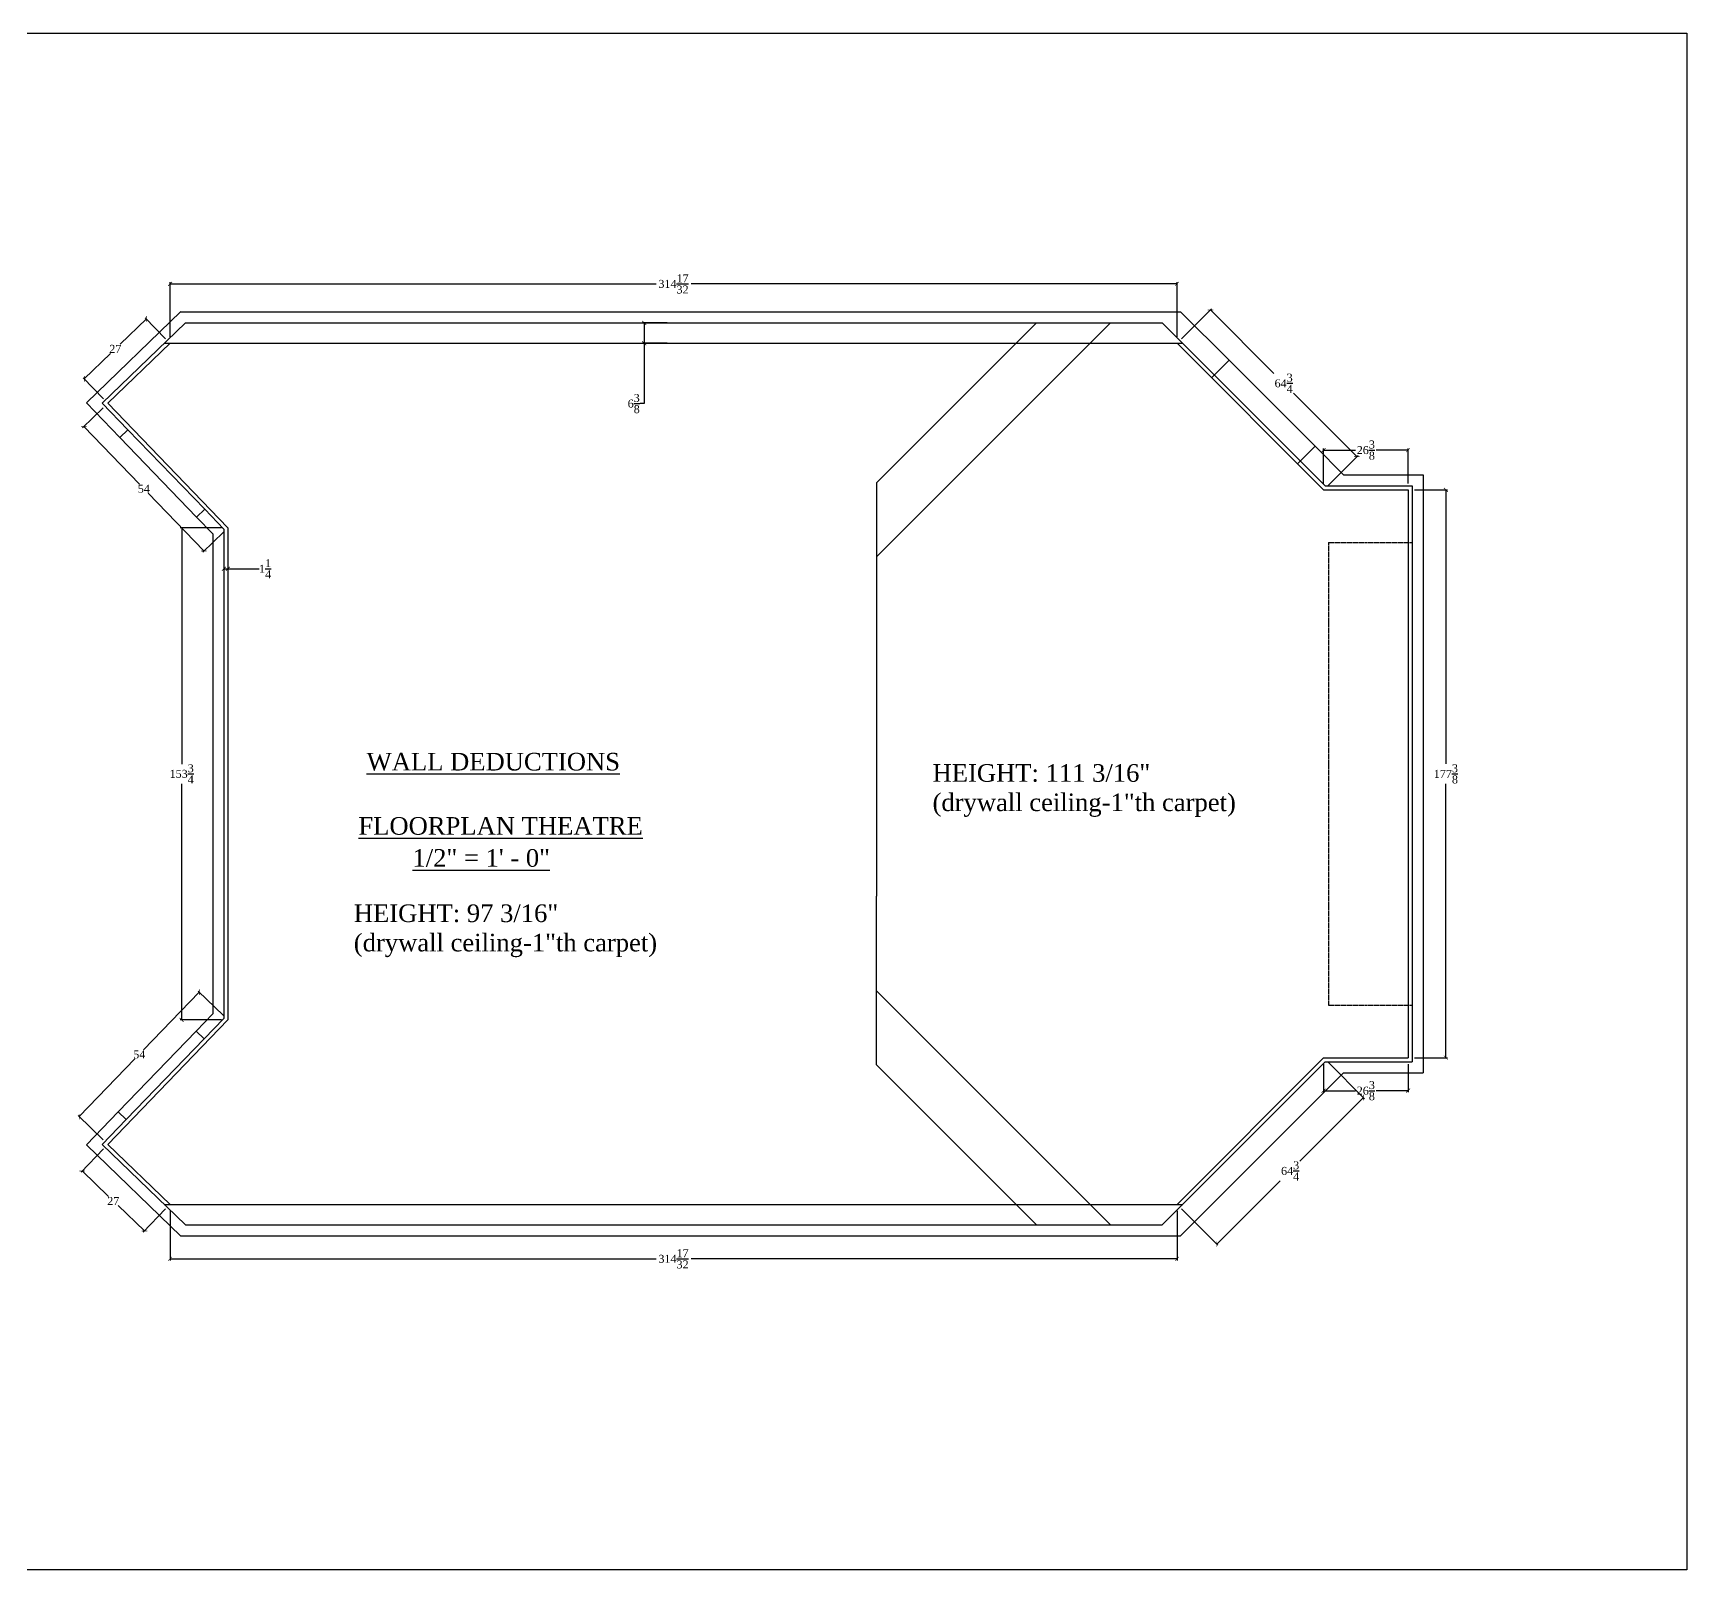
# Model space of a CAD drawing. Header units: inches. Extents: x -8 to 7069, y -18 to 1274.
# Drawn here: x 3131 to 3648, y 466 to 946 of the extents above; entities that cross this region are included whole.
import ezdxf

# ---------------------------------------------------------------- set-up
doc = ezdxf.new("R2010")
doc.units = ezdxf.units.IN
doc.header["$MEASUREMENT"] = 0
doc.linetypes.add('HIDDEN', pattern=[0.375, 0.25, -0.125])
doc.layers.add('VIEWPORT', color=7, linetype='Continuous')
doc.styles.add('BOOKMAN', font='BOOKOS.TTF')
doc.dimstyles.new('SACHI-1-2', dxfattribs={"dimtxt": 2.5, "dimasz": 1.25, "dimexe": 0.5, "dimexo": 2, "dimgap": 0.09, "dimtad": 0, "dimtih": 1, "dimtoh": 1, "dimdec": 5, "dimzin": 3, "dimdsep": 46, "dimlunit": 5, "dimtxsty": 'BOOKMAN', "dimblk": 'ARCHTICK', "dimcen": 0, "dimclrd": 5, "dimclre": 5, "dimclrt": 5, "dimadec": 1, "dimazin": 0, "dimtfac": 1, "dimtdec": 5, "dimtofl": 0, "dimtmove": 0, "dimatfit": 3, "dimfxl": 0, "dimtolj": 1, "dimtzin": 0, "dimarcsym": 0})

# ---------------------------------------------------------------- blocks, each defined once
blk = doc.blocks.new('_ARCHTICK')
at = {"color": 0, "linetype": 'ByBlock', "const_width": 0.15}
blk.add_lwpolyline([(-0.5, -0.5), (0.5, 0.5)], dxfattribs=at)
blk = doc.blocks.new('*D524')
at = {"layer": 'Defpoints', "color": 0}
for p in [(3322.2, 855.05), (3331.33, 855.05), (3331.33, 848.67)]:
    blk.add_point(p, dxfattribs=at)
at = {"layer": 'VIEWPORT', "color": 5, "lineweight": -2}
for p, q in [((3329.33, 855.05), (3321.7, 855.05)), ((3322.2, 855.05), (3322.2, 848.67)), ((3329.33, 848.67), (3321.7, 848.67)), ((3322.2, 848.67), (3322.2, 829.85)), ((3322.2, 829.85), (3320.95, 829.85))]:
    blk.add_line(p, q, dxfattribs=at)
at = {"layer": 'VIEWPORT', "color": 5, "lineweight": -2, "xscale": 1.25, "yscale": 1.25, "zscale": 1.25}
for p, rotation in [((3322.2, 855.05), 90), ((3322.2, 848.67), 270)]:
    blk.add_blockref('_ARCHTICK', p, dxfattribs=dict(at, rotation=rotation))
at = {"layer": 'VIEWPORT', "color": 5, "insert": (3318.91, 829.85), "char_height": 2.5, "attachment_point": 5, "style": 'BOOKMAN'}
blk.add_mtext('\\A1;6{\\H1.000000x;\\S3/8;}', dxfattribs=at)
blk = doc.blocks.new('*D525')
at = {"layer": 'Defpoints', "color": 0}
for p in [(3190.93, 790.57), (3192.18, 790.57), (3192.18, 778.25)]:
    blk.add_point(p, dxfattribs=at)
at = {"layer": 'VIEWPORT', "color": 5, "lineweight": -2}
for p, q in [((3190.93, 788.57), (3190.93, 777.75)), ((3192.18, 788.57), (3192.18, 777.75)), ((3190.93, 778.25), (3192.18, 778.25)), ((3192.18, 778.25), (3201.87, 778.25))]:
    blk.add_line(p, q, dxfattribs=at)
at = {"layer": 'VIEWPORT', "color": 5, "lineweight": -2, "xscale": 1.25, "yscale": 1.25, "zscale": 1.25, "rotation": 180}
blk.add_blockref('_ARCHTICK', (3190.93, 778.25), dxfattribs=at)
at = {"layer": 'VIEWPORT', "color": 5, "lineweight": -2, "xscale": 1.25, "yscale": 1.25, "zscale": 1.25}
blk.add_blockref('_ARCHTICK', (3192.18, 778.25), dxfattribs=at)
at = {"layer": 'VIEWPORT', "color": 5, "insert": (3203.77, 778.25), "char_height": 2.5, "attachment_point": 5, "style": 'BOOKMAN'}
blk.add_mtext('\\A1;1{\\H1.000000x;\\S1/4;}', dxfattribs=at)
blk = doc.blocks.new('*D526')
at = {"layer": 'Defpoints', "color": 0}
for p in [(3488.61, 867.23), (3174.08, 848.67), (3488.61, 848.67)]:
    blk.add_point(p, dxfattribs=at)
at = {"layer": 'VIEWPORT', "color": 5, "lineweight": -2}
for p, q in [((3174.08, 850.67), (3174.08, 867.73)), ((3174.08, 867.23), (3325.88, 867.23)), ((3488.61, 867.23), (3336.81, 867.23)), ((3488.61, 850.67), (3488.61, 867.73))]:
    blk.add_line(p, q, dxfattribs=at)
at = {"layer": 'VIEWPORT', "color": 5, "lineweight": -2, "xscale": 1.25, "yscale": 1.25, "zscale": 1.25, "rotation": 180}
blk.add_blockref('_ARCHTICK', (3174.08, 867.23), dxfattribs=at)
at = {"layer": 'VIEWPORT', "color": 5, "lineweight": -2, "xscale": 1.25, "yscale": 1.25, "zscale": 1.25}
blk.add_blockref('_ARCHTICK', (3488.61, 867.23), dxfattribs=at)
at = {"layer": 'VIEWPORT', "color": 5, "insert": (3331.34, 867.23), "char_height": 2.5, "attachment_point": 5, "style": 'BOOKMAN'}
blk.add_mtext('\\A1;314{\\H1.000000x;\\S17/32;}', dxfattribs=at)
blk = doc.blocks.new('*D527')
at = {"layer": 'Defpoints', "color": 0}
for p in [(3192.18, 791.07), (3177.72, 637.31), (3192.18, 637.31)]:
    blk.add_point(p, dxfattribs=at)
at = {"layer": 'VIEWPORT', "color": 5, "lineweight": -2}
for p, q in [((3190.18, 791.07), (3177.22, 791.07)), ((3177.72, 791.07), (3177.72, 717.26)), ((3177.72, 637.31), (3177.72, 711.12)), ((3190.18, 637.31), (3177.22, 637.31))]:
    blk.add_line(p, q, dxfattribs=at)
at = {"layer": 'VIEWPORT', "color": 5, "lineweight": -2, "xscale": 1.25, "yscale": 1.25, "zscale": 1.25}
for p, rotation in [((3177.72, 791.07), 90), ((3177.72, 637.31), 270)]:
    blk.add_blockref('_ARCHTICK', p, dxfattribs=dict(at, rotation=rotation))
at = {"layer": 'VIEWPORT', "color": 5, "insert": (3177.72, 714.19), "char_height": 2.5, "attachment_point": 5, "style": 'BOOKMAN'}
blk.add_mtext('\\A1;153{\\H1.000000x;\\S3/4;}', dxfattribs=at)
blk = doc.blocks.new('*D528')
at = {"layer": 'Defpoints', "color": 0}
for p in [(3174.08, 848.67), (3147.29, 837.57), (3154.66, 829.93)]:
    blk.add_point(p, dxfattribs=at)
at = {"layer": 'VIEWPORT', "color": 5, "lineweight": -2}
for p, q in [((3166.7, 856.31), (3158.47, 848.37)), ((3172.69, 850.11), (3166.35, 856.67)), ((3147.29, 837.57), (3155.51, 845.51)), ((3153.27, 831.37), (3146.94, 837.93))]:
    blk.add_line(p, q, dxfattribs=at)
at = {"layer": 'VIEWPORT', "color": 5, "lineweight": -2, "xscale": 1.25, "yscale": 1.25, "zscale": 1.25}
for p, rotation in [((3166.7, 856.31), 43.99999999999409), ((3147.29, 837.57), 223.9999999999941)]:
    blk.add_blockref('_ARCHTICK', p, dxfattribs=dict(at, rotation=rotation))
at = {"layer": 'VIEWPORT', "color": 5, "insert": (3156.99, 846.94), "char_height": 2.5, "attachment_point": 5, "style": 'BOOKMAN'}
blk.add_mtext('\\A1;27', dxfattribs=at)
blk = doc.blocks.new('*D529')
at = {"layer": 'Defpoints', "color": 0}
for p in [(3154.66, 829.93), (3192.18, 791.07), (3184.66, 783.81)]:
    blk.add_point(p, dxfattribs=at)
at = {"layer": 'VIEWPORT', "color": 5, "lineweight": -2}
for p, q in [((3153.23, 828.54), (3146.78, 822.31)), ((3147.14, 822.66), (3164.54, 804.64)), ((3184.66, 783.81), (3167.25, 801.83)), ((3190.75, 789.69), (3184.3, 783.46))]:
    blk.add_line(p, q, dxfattribs=at)
at = {"layer": 'VIEWPORT', "color": 5, "lineweight": -2, "xscale": 1.25, "yscale": 1.25, "zscale": 1.25}
for p, rotation in [((3147.14, 822.66), 134), ((3184.66, 783.81), 314)]:
    blk.add_blockref('_ARCHTICK', p, dxfattribs=dict(at, rotation=rotation))
at = {"layer": 'VIEWPORT', "color": 5, "insert": (3165.9, 803.23), "char_height": 2.5, "attachment_point": 5, "style": 'BOOKMAN'}
blk.add_mtext('\\A1;54', dxfattribs=at)
blk = doc.blocks.new('*D530')
at = {"layer": 'Defpoints', "color": 0}
for p in [(3192.18, 637.31), (3145.7, 607.11), (3154.66, 598.46)]:
    blk.add_point(p, dxfattribs=at)
at = {"layer": 'VIEWPORT', "color": 5, "lineweight": -2}
for p, q in [((3183.23, 645.96), (3165.82, 627.94)), ((3190.75, 638.7), (3182.87, 646.31)), ((3145.7, 607.11), (3163.11, 625.13)), ((3153.23, 599.85), (3145.35, 607.46))]:
    blk.add_line(p, q, dxfattribs=at)
at = {"layer": 'VIEWPORT', "color": 5, "lineweight": -2, "xscale": 1.25, "yscale": 1.25, "zscale": 1.25}
for p, rotation in [((3183.23, 645.96), 45.99999999999856), ((3145.7, 607.11), 225.9999999999986)]:
    blk.add_blockref('_ARCHTICK', p, dxfattribs=dict(at, rotation=rotation))
at = {"layer": 'VIEWPORT', "color": 5, "insert": (3164.47, 626.54), "char_height": 2.5, "attachment_point": 5, "style": 'BOOKMAN'}
blk.add_mtext('\\A1;54', dxfattribs=at)
blk = doc.blocks.new('*D531')
at = {"layer": 'Defpoints', "color": 0}
for p in [(3154.66, 598.46), (3174.08, 579.71), (3166.06, 571.41)]:
    blk.add_point(p, dxfattribs=at)
at = {"layer": 'VIEWPORT', "color": 5, "lineweight": -2}
for p, q in [((3153.27, 597.02), (3146.31, 589.8)), ((3146.65, 590.16), (3154.88, 582.22)), ((3166.06, 571.41), (3157.84, 579.36)), ((3172.69, 578.27), (3165.72, 571.06))]:
    blk.add_line(p, q, dxfattribs=at)
at = {"layer": 'VIEWPORT', "color": 5, "lineweight": -2, "xscale": 1.25, "yscale": 1.25, "zscale": 1.25}
for p, rotation in [((3146.65, 590.16), 136.0000000000085), ((3166.06, 571.41), 316.0000000000085)]:
    blk.add_blockref('_ARCHTICK', p, dxfattribs=dict(at, rotation=rotation))
at = {"layer": 'VIEWPORT', "color": 5, "insert": (3156.36, 580.79), "char_height": 2.5, "attachment_point": 5, "style": 'BOOKMAN'}
blk.add_mtext('\\A1;27', dxfattribs=at)
blk = doc.blocks.new('*D532')
at = {"layer": 'Defpoints', "color": 0}
for p in [(3174.08, 579.71), (3488.61, 579.71), (3488.61, 562.71)]:
    blk.add_point(p, dxfattribs=at)
at = {"layer": 'VIEWPORT', "color": 5, "lineweight": -2}
for p, q in [((3174.08, 577.71), (3174.08, 562.21)), ((3488.61, 577.71), (3488.61, 562.21)), ((3174.08, 562.71), (3325.88, 562.71)), ((3488.61, 562.71), (3336.81, 562.71))]:
    blk.add_line(p, q, dxfattribs=at)
at = {"layer": 'VIEWPORT', "color": 5, "lineweight": -2, "xscale": 1.25, "yscale": 1.25, "zscale": 1.25, "rotation": 180}
blk.add_blockref('_ARCHTICK', (3174.08, 562.71), dxfattribs=at)
at = {"layer": 'VIEWPORT', "color": 5, "lineweight": -2, "xscale": 1.25, "yscale": 1.25, "zscale": 1.25}
blk.add_blockref('_ARCHTICK', (3488.61, 562.71), dxfattribs=at)
at = {"layer": 'VIEWPORT', "color": 5, "insert": (3331.34, 562.71), "char_height": 2.5, "attachment_point": 5, "style": 'BOOKMAN'}
blk.add_mtext('\\A1;314{\\H1.000000x;\\S17/32;}', dxfattribs=at)
blk = doc.blocks.new('*D533')
at = {"layer": 'Defpoints', "color": 0}
for p in [(3534.4, 625.51), (3488.61, 579.71), (3501.04, 567.28)]:
    blk.add_point(p, dxfattribs=at)
at = {"layer": 'VIEWPORT', "color": 5, "lineweight": -2}
for p, q in [((3535.82, 624.09), (3547.19, 612.72)), ((3546.84, 613.07), (3527.01, 593.24)), ((3501.04, 567.28), (3520.87, 587.1)), ((3490.02, 578.3), (3501.4, 566.92))]:
    blk.add_line(p, q, dxfattribs=at)
at = {"layer": 'VIEWPORT', "color": 5, "lineweight": -2, "xscale": 1.25, "yscale": 1.25, "zscale": 1.25}
for p, rotation in [((3546.84, 613.07), 44.99999999999928), ((3501.04, 567.28), 224.9999999999993)]:
    blk.add_blockref('_ARCHTICK', p, dxfattribs=dict(at, rotation=rotation))
at = {"layer": 'VIEWPORT', "color": 5, "insert": (3523.94, 590.17), "char_height": 2.5, "attachment_point": 5, "style": 'BOOKMAN'}
blk.add_mtext('\\A1;64{\\H1.000000x;\\S3/4;}', dxfattribs=at)
blk = doc.blocks.new('*D534')
at = {"layer": 'Defpoints', "color": 0}
for p in [(3534.4, 625.51), (3560.77, 625.51), (3560.77, 615.23)]:
    blk.add_point(p, dxfattribs=at)
at = {"layer": 'VIEWPORT', "color": 5, "lineweight": -2}
for p, q in [((3534.4, 623.51), (3534.4, 614.73)), ((3560.77, 623.51), (3560.77, 614.73)), ((3534.4, 615.23), (3544.38, 615.23)), ((3560.77, 615.23), (3550.79, 615.23))]:
    blk.add_line(p, q, dxfattribs=at)
at = {"layer": 'VIEWPORT', "color": 5, "lineweight": -2, "xscale": 1.25, "yscale": 1.25, "zscale": 1.25, "rotation": 180}
blk.add_blockref('_ARCHTICK', (3534.4, 615.23), dxfattribs=at)
at = {"layer": 'VIEWPORT', "color": 5, "lineweight": -2, "xscale": 1.25, "yscale": 1.25, "zscale": 1.25}
blk.add_blockref('_ARCHTICK', (3560.77, 615.23), dxfattribs=at)
at = {"layer": 'VIEWPORT', "color": 5, "insert": (3547.58, 615.23), "char_height": 2.5, "attachment_point": 5, "style": 'BOOKMAN'}
blk.add_mtext('\\A1;26{\\H1.000000x;\\S3/8;}', dxfattribs=at)
blk = doc.blocks.new('*D535')
at = {"layer": 'Defpoints', "color": 0}
for p in [(3560.77, 802.88), (3572.59, 802.88), (3560.77, 625.51)]:
    blk.add_point(p, dxfattribs=at)
at = {"layer": 'VIEWPORT', "color": 5, "lineweight": -2}
for p, q in [((3562.77, 802.88), (3573.09, 802.88)), ((3572.59, 802.88), (3572.59, 717.29)), ((3572.59, 625.51), (3572.59, 711.1)), ((3562.77, 625.51), (3573.09, 625.51))]:
    blk.add_line(p, q, dxfattribs=at)
at = {"layer": 'VIEWPORT', "color": 5, "lineweight": -2, "xscale": 1.25, "yscale": 1.25, "zscale": 1.25}
for p, rotation in [((3572.59, 802.88), 90), ((3572.59, 625.51), 270)]:
    blk.add_blockref('_ARCHTICK', p, dxfattribs=dict(at, rotation=rotation))
at = {"layer": 'VIEWPORT', "color": 5, "insert": (3572.59, 714.19), "char_height": 2.5, "attachment_point": 5, "style": 'BOOKMAN'}
blk.add_mtext('\\A1;177{\\H1.000000x;\\S3/8;}', dxfattribs=at)
blk = doc.blocks.new('*D536')
at = {"layer": 'Defpoints', "color": 0}
for p in [(3534.4, 815.32), (3534.4, 802.88), (3560.77, 802.88)]:
    blk.add_point(p, dxfattribs=at)
at = {"layer": 'VIEWPORT', "color": 5, "lineweight": -2}
for p, q in [((3534.4, 804.88), (3534.4, 815.82)), ((3534.4, 815.32), (3544.38, 815.32)), ((3560.77, 815.32), (3550.79, 815.32)), ((3560.77, 804.88), (3560.77, 815.82))]:
    blk.add_line(p, q, dxfattribs=at)
at = {"layer": 'VIEWPORT', "color": 5, "lineweight": -2, "xscale": 1.25, "yscale": 1.25, "zscale": 1.25, "rotation": 180}
blk.add_blockref('_ARCHTICK', (3534.4, 815.32), dxfattribs=at)
at = {"layer": 'VIEWPORT', "color": 5, "lineweight": -2, "xscale": 1.25, "yscale": 1.25, "zscale": 1.25}
blk.add_blockref('_ARCHTICK', (3560.77, 815.32), dxfattribs=at)
at = {"layer": 'VIEWPORT', "color": 5, "insert": (3547.58, 815.32), "char_height": 2.5, "attachment_point": 5, "style": 'BOOKMAN'}
blk.add_mtext('\\A1;26{\\H1.000000x;\\S3/8;}', dxfattribs=at)
blk = doc.blocks.new('*D537')
at = {"layer": 'Defpoints', "color": 0}
for p in [(3488.61, 848.67), (3544.81, 813.29), (3534.4, 802.88)]:
    blk.add_point(p, dxfattribs=at)
at = {"layer": 'VIEWPORT', "color": 5, "lineweight": -2}
for p, q in [((3490.02, 850.09), (3499.37, 859.44)), ((3499.02, 859.08), (3518.85, 839.26)), ((3544.81, 813.29), (3524.99, 833.12)), ((3535.82, 804.29), (3545.17, 813.64))]:
    blk.add_line(p, q, dxfattribs=at)
at = {"layer": 'VIEWPORT', "color": 5, "lineweight": -2, "xscale": 1.25, "yscale": 1.25, "zscale": 1.25}
for p, rotation in [((3499.02, 859.08), 135.0000000000044), ((3544.81, 813.29), 315.0000000000044)]:
    blk.add_blockref('_ARCHTICK', p, dxfattribs=dict(at, rotation=rotation))
at = {"layer": 'VIEWPORT', "color": 5, "insert": (3521.92, 836.19), "char_height": 2.5, "attachment_point": 5, "style": 'BOOKMAN'}
blk.add_mtext('\\A1;64{\\H1.000000x;\\S3/4;}', dxfattribs=at)

msp = doc.modelspace()

# ---------------------------------------------------------------- linework, layer by layer
at = {"layer": 'VIEWPORT'}
for p, q in [((3177.489003, 858.574019), (3147.947524, 830.046145)), ((3177.427699, 858.549251), (3489.702194, 858.549251)), ((3489.702194, 858.549251), (3504.885699, 843.365746)), ((3178.877447, 855.049251), (3152.896518, 829.95976)), ((3178.877447, 855.049251), (3484.002447, 855.049251)), ((3467.821805, 855.049251), (3394.752447, 781.979892)), ((3444.752447, 855.049251), (3394.752447, 805.049251)), ((3484.002447, 855.049251), (3500.285825, 838.765872)), ((3499.401941, 837.881989), (3504.885699, 843.365746)), ((3147.947524, 830.046145), (3158.416587, 819.205114)), ((3152.896518, 829.95976), (3160.934276, 821.636418)), ((3160.934276, 821.636418), (3158.416587, 819.205114)), ((3526.271999, 811.011931), (3531.755756, 816.495688)), ((3531.755756, 816.495688), (3540.621242, 807.630203)), ((3527.155883, 811.895815), (3534.921494, 804.130203)), ((3540.621242, 807.630203), (3565.515244, 807.630203)), ((3565.515244, 807.630203), (3565.515244, 620.755199)), ((3394.752447, 805.049251), (3394.752447, 675.981071)), ((3534.921494, 804.130203), (3562.015244, 804.130203)), ((3562.015244, 804.130203), (3562.015244, 624.255199)), ((3184.89999, 796.819195), (3182.3823, 794.38789)), ((3184.89999, 796.819195), (3190.934834, 790.56993)), ((3182.3823, 794.38789), (3187.410066, 789.181487)), ((3190.934834, 790.56993), (3190.934834, 637.81543)), ((3187.434834, 789.120183), (3187.434834, 639.265178)), ((3394.752447, 623.336152), (3394.752447, 675.981071)), ((3467.821805, 573.336152), (3394.752447, 646.40551)), ((3182.208636, 633.817635), (3187.410066, 639.203873)), ((3184.726325, 631.386331), (3190.934834, 637.81543)), ((3184.726325, 631.386331), (3182.208636, 633.817635)), ((3444.752447, 573.336152), (3394.752447, 623.336152)), ((3484.002447, 573.336152), (3534.921494, 624.255199)), ((3489.702194, 569.836152), (3540.621242, 620.755199)), ((3534.921494, 624.255199), (3562.015244, 624.255199)), ((3540.621242, 620.755199), (3565.515244, 620.755199)), ((3147.947545, 598.339237), (3157.895593, 608.640742)), ((3152.896539, 598.425622), (3160.413282, 606.209438)), ((3160.413282, 606.209438), (3157.895593, 608.640742)), ((3177.489003, 569.811383), (3147.947545, 598.339237)), ((3178.877447, 573.336152), (3152.896539, 598.425622)), ((3177.427699, 569.836152), (3489.702194, 569.836152)), ((3178.877447, 573.336152), (3484.002447, 573.336152))]:
    msp.add_line(p, q, dxfattribs=at)
at = {"layer": 'VIEWPORT', "color": 4}
for p, q in [((3174.075386, 848.674251), (3154.664016, 829.928908)), ((3172.275941, 848.674251), (3490.377447, 848.674251)), ((3488.60968, 848.674251), (3534.403727, 802.880203)), ((3154.664016, 829.928908), (3192.184834, 791.074963)), ((3534.403727, 802.880203), (3560.765244, 802.880203)), ((3560.765244, 802.880203), (3560.765244, 625.505199)), ((3192.184834, 791.074963), (3192.184834, 637.310397)), ((3154.664037, 598.456474), (3192.184834, 637.310397)), ((3488.60968, 579.711152), (3534.403727, 625.505199)), ((3534.403727, 625.505199), (3560.765244, 625.505199)), ((3174.075386, 579.711152), (3154.664037, 598.456474)), ((3172.275941, 579.711152), (3490.377447, 579.711152))]:
    msp.add_line(p, q, dxfattribs=at)
at = {"layer": 'VIEWPORT', "color": 251}
for p, q in [((3504.885699, 843.365746), (3531.755756, 816.495688)), ((3500.285825, 838.765872), (3527.155883, 811.895815)), ((3184.89999, 796.819195), (3160.934276, 821.636418)), ((3158.416587, 819.205114), (3182.3823, 794.38789)), ((3157.895593, 608.640742), (3182.208636, 633.817635)), ((3184.726325, 631.386331), (3160.413282, 606.209438))]:
    msp.add_line(p, q, dxfattribs=at)
at = {"layer": 'VIEWPORT', "color": 251, "linetype": 'HIDDEN'}
for p, q in [((3535.890244, 786.473953), (3562.015244, 786.473953)), ((3535.890244, 786.473953), (3535.890244, 641.911449)), ((3535.890244, 641.911449), (3562.015244, 641.911449))]:
    msp.add_line(p, q, dxfattribs=at)
at = {"layer": 'VIEWPORT'}
msp.add_lwpolyline([(2614.724149, 945.571402), (3647.880479, 945.571402), (3647.880479, 465.53304), (2614.724149, 465.53304)], close=True, dxfattribs=at)

# ---------------------------------------------------------------- texts
at = {"layer": 'VIEWPORT', "char_height": 5.5, "attachment_point": 1, "style": 'BOOKMAN'}
for s, insert, width in [('{\\L\\C1;WALL DEDUCTIONS}', (3235.488949, 720.742077), 98.21220294), ('{\\C4;HEIGHT: 111 3/16"\\P(drywall ceiling-1"th carpet)}', (3412.253382, 717.217005), 111.43544843), ('{\\LFLOORPLAN THEATRE}', (3232.908477, 700.680889), 153.75432344), ('{\\L1/2" = 1\' - 0"}', (3249.797773, 690.679092), 153.75432344), ('{\\C4;HEIGHT: 97 3/16"\\P(drywall ceiling-1"th carpet)}', (3231.487475, 673.398497), 110.32857277)]:
    msp.add_mtext(s, dxfattribs=dict(at, insert=insert, width=width))

# ---------------------------------------------------------------- dimensions: what is measured, and where the dimension line sits
at = {"layer": 'VIEWPORT'}
for base, p1, p2, picture, middle in [((3488.60968, 867.228267), (3174.075386, 848.674251), (3488.60968, 848.674251), '*D526', (3331.342533, 867.228267)), ((3534.403727, 815.317907), (3560.765244, 802.880203), (3534.403727, 802.880203), '*D536', (3547.584486, 815.317907)), ((3560.765244, 615.226053), (3534.403727, 625.505199), (3560.765244, 625.505199), '*D534', (3547.584486, 615.226053)), ((3488.60968, 562.714914), (3174.075386, 579.711152), (3488.60968, 579.711152), '*D532', (3331.342533, 562.714914))]:
    dim = msp.add_linear_dim(base=base, p1=p1, p2=p2, dimstyle='SACHI-1-2', dxfattribs=at)
    dim.commit()
    dim.dimension.update_dxf_attribs({"geometry": picture, "text_midpoint": middle})
for p1, p2, distance, picture, middle in [((3488.60968, 848.674251), (3534.403727, 802.880203), 14.722442, '*D537', (3521.917042, 836.187565)), ((3174.075386, 848.674251), (3154.664016, 829.928908), -10.621215, '*D528', (3156.991585, 846.941842)), ((3154.664016, 829.928908), (3192.184834, 791.074963), -10.46427, '*D529', (3165.897059, 803.232843)), ((3192.184834, 637.310397), (3154.664037, 598.456474), -12.454903, '*D530', (3164.465128, 626.535339)), ((3534.403727, 625.505199), (3488.60968, 579.711152), 17.585691, '*D533', (3523.941665, 590.173214)), ((3154.664037, 598.456474), (3174.075386, 579.711152), -11.533019, '*D531', (3156.358203, 580.787653))]:
    dim = msp.add_aligned_dim(p1=p1, p2=p2, distance=distance, dimstyle='SACHI-1-2', dxfattribs=at)
    dim.commit()
    dim.dimension.update_dxf_attribs({"geometry": picture, "text_midpoint": middle})
dim = msp.add_linear_dim(base=(3322.200924, 855.049251), p1=(3331.326694, 848.674251), p2=(3331.326694, 855.049251), angle=90, dimstyle='SACHI-1-2', dxfattribs=at)
dim.commit()
dim.dimension.update_dxf_attribs({"geometry": '*D524', "text_midpoint": (3318.908415, 829.852689), "dimtype": 160})
for base, p1, p2, picture, middle in [((3572.591476, 802.880203), (3560.765244, 625.505199), (3560.765244, 802.880203), '*D535', (3572.591476, 714.192701)), ((3177.718382, 637.310397), (3192.184834, 791.074963), (3192.184834, 637.310397), '*D527', (3177.718382, 714.19268))]:
    dim = msp.add_linear_dim(base=base, p1=p1, p2=p2, angle=90, dimstyle='SACHI-1-2', dxfattribs=at)
    dim.commit()
    dim.dimension.update_dxf_attribs({"geometry": picture, "text_midpoint": middle})
dim = msp.add_linear_dim(base=(3192.184834, 778.251473), p1=(3190.934834, 790.56993), p2=(3192.184834, 790.56993), dimstyle='SACHI-1-2', dxfattribs=at)
dim.commit()
dim.dimension.update_dxf_attribs({"geometry": '*D525', "text_midpoint": (3203.765482, 778.251473), "dimtype": 160})

doc.saveas('drawing.dxf')
